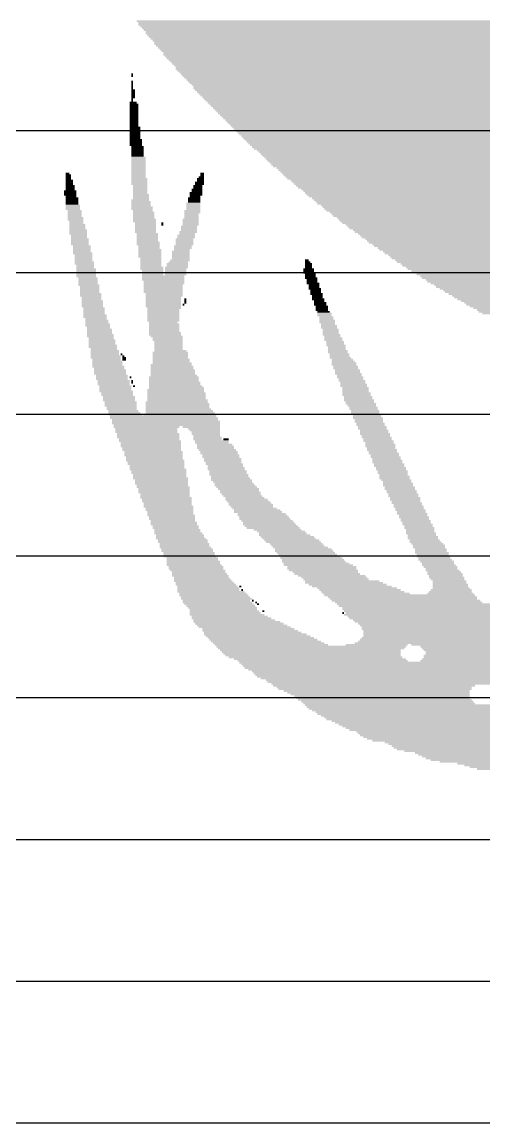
# Model space of a CAD drawing. Extents: x -0.28 to 5.55, y -0.74 to 2.72.
# Drawn here: x 3.3856 to 3.4377, y 1.648 to 1.7723 of the extents above; entities that cross this region are included whole.
import ezdxf

# ---------------------------------------------------------------- set-up
doc = ezdxf.new("R2010")
doc.units = 0
for name, color, linetype in [('1', 22, 'CONTINUOUS'), ('16', 175, 'CONTINUOUS'), ('21', 253, 'CONTINUOUS')]:
    doc.layers.add(name, color=color, linetype=linetype)

# ---------------------------------------------------------------- blocks, each defined once
blk = doc.blocks.new('RECT')
blk.add_solid([(-0.5, -0.5), (0.5, -0.5), (-0.5, 0.5), (0.5, 0.5)])

msp = doc.modelspace()

# ---------------------------------------------------------------- linework, layer by layer
at = {"layer": '1'}
for p, q in [((3.155269, 1.76), (3.828, 1.76)), ((3.171269, 1.744), (3.828, 1.744)), ((3.187269, 1.728), (3.828, 1.728)), ((3.203269, 1.712), (3.828, 1.712)), ((3.21, 1.696), (3.771531, 1.696)), ((3.21, 1.68), (3.766157, 1.68)), ((3.21, 1.664), (3.766157, 1.664)), ((3.258436, 1.648), (3.766157, 1.648))]:
    msp.add_line(p, q, dxfattribs=at)
at = {"layer": '16'}
for p, q in [((0.62, 1.76), (4.879213, 1.76)), ((0.62, 1.744), (4.879213, 1.744)), ((0.62, 1.728), (4.879213, 1.728)), ((0.62, 1.712), (4.879213, 1.712)), ((0.62, 1.696), (4.879213, 1.696)), ((0.62, 1.68), (4.879213, 1.68)), ((0.62, 1.664), (4.879213, 1.664)), ((0.62, 1.648), (4.879213, 1.648))]:
    msp.add_line(p, q, dxfattribs=at)

# ---------------------------------------------------------------- block references
at = {"layer": '21', "yscale": 0.0002}
for p, xscale in [((3.4509, 1.77235), 0.1048), ((3.4509, 1.77215), 0.1044), ((3.4508, 1.77195), 0.1042), ((3.4508, 1.77175), 0.1038), ((3.4508, 1.77155), 0.1034), ((3.4508, 1.77135), 0.103), ((3.4509, 1.77115), 0.1028), ((3.4508, 1.77095), 0.1026), ((3.4508, 1.77075), 0.1022), ((3.4508, 1.77055), 0.1018), ((3.4508, 1.77035), 0.1014), ((3.4508, 1.77015), 0.101), ((3.4508, 1.76995), 0.1006), ((3.4508, 1.76975), 0.1006), ((3.4508, 1.76955), 0.1002), ((3.4508, 1.76935), 0.0998), ((3.4508, 1.76915), 0.0994), ((3.4508, 1.76895), 0.099), ((3.4508, 1.76875), 0.0986), ((3.4507, 1.76855), 0.0984), ((3.4507, 1.76835), 0.098), ((3.4508, 1.76815), 0.0978), ((3.4508, 1.76795), 0.0974), ((3.4508, 1.76775), 0.097), ((3.4508, 1.76755), 0.0966), ((3.4508, 1.76735), 0.0962), ((3.4508, 1.76715), 0.0958), ((3.4507, 1.76695), 0.0956), ((3.4508, 1.76675), 0.0954), ((3.398, 1.76635), 0.0002), ((3.398, 1.76615), 0.0002), ((3.398, 1.76555), 0.0002), ((3.4508, 1.76655), 0.095), ((3.4508, 1.76635), 0.0946), ((3.4508, 1.76615), 0.0942), ((3.4508, 1.76595), 0.0938), ((3.4508, 1.76575), 0.0934), ((3.4508, 1.76555), 0.093), ((3.398, 1.76535), 0.0002), ((3.398, 1.76515), 0.0002), ((3.398, 1.76495), 0.0002), ((3.398, 1.76475), 0.0002), ((3.3981, 1.76455), 0.0004), ((3.3981, 1.76435), 0.0004), ((3.4508, 1.76535), 0.0926), ((3.4509, 1.76515), 0.0924), ((3.4509, 1.76495), 0.092), ((3.4508, 1.76475), 0.0918), ((3.4508, 1.76455), 0.0914), ((3.4508, 1.76435), 0.091), ((3.3981, 1.76315), 0.0008), ((3.3981, 1.76415), 0.0004), ((3.3981, 1.76395), 0.0004), ((3.3981, 1.76375), 0.0004), ((3.398, 1.76355), 0.0002), ((3.398, 1.76335), 0.0002), ((3.4508, 1.76415), 0.0906), ((3.4508, 1.76395), 0.0902), ((3.4509, 1.76375), 0.09), ((3.4509, 1.76355), 0.0896), ((3.4509, 1.76335), 0.0892), ((3.4509, 1.76315), 0.0888), ((3.3982, 1.76295), 0.001), ((3.3982, 1.76275), 0.001), ((3.3982, 1.76255), 0.001), ((3.3982, 1.76235), 0.001), ((3.3982, 1.76215), 0.001), ((3.3982, 1.76195), 0.001), ((3.4509, 1.76295), 0.0884), ((3.4509, 1.76275), 0.088), ((3.4509, 1.76255), 0.0876), ((3.4509, 1.76235), 0.0872), ((3.451, 1.76215), 0.087), ((3.451, 1.76195), 0.0866), ((3.3982, 1.76175), 0.001), ((3.3982, 1.76155), 0.001), ((3.3982, 1.76135), 0.001), ((3.3982, 1.76115), 0.001), ((3.3982, 1.76095), 0.001), ((3.3982, 1.76075), 0.001), ((3.3982, 1.76055), 0.001), ((3.451, 1.76175), 0.0862), ((3.451, 1.76155), 0.0858), ((3.451, 1.76135), 0.0854), ((3.451, 1.76115), 0.085), ((3.451, 1.76095), 0.0846), ((3.4511, 1.76075), 0.0844), ((3.4511, 1.76055), 0.084), ((3.3983, 1.76035), 0.0012), ((3.3983, 1.76015), 0.0012), ((3.3983, 1.75995), 0.0012), ((3.3983, 1.75975), 0.0012), ((3.3983, 1.75955), 0.0012), ((3.3983, 1.75935), 0.0012), ((3.4511, 1.76035), 0.0836), ((3.4511, 1.76015), 0.0832), ((3.4511, 1.75995), 0.0828), ((3.4511, 1.75975), 0.0824), ((3.4511, 1.75955), 0.082), ((3.4511, 1.75935), 0.0816), ((3.3983, 1.75915), 0.0012), ((3.3984, 1.75895), 0.0014), ((3.3984, 1.75875), 0.0014), ((3.3984, 1.75855), 0.0014), ((3.3984, 1.75835), 0.0014), ((3.3986, 1.75815), 0.0014), ((3.4512, 1.75915), 0.0814), ((3.4512, 1.75895), 0.081), ((3.4512, 1.75875), 0.0806), ((3.4512, 1.75855), 0.0802), ((3.4512, 1.75835), 0.0798), ((3.4512, 1.75815), 0.0794), ((3.3986, 1.75795), 0.0014), ((3.3986, 1.75775), 0.0014), ((3.3986, 1.75755), 0.0014), ((3.3986, 1.75735), 0.0014), ((3.3986, 1.75715), 0.0014), ((3.3987, 1.75695), 0.0016), ((3.4512, 1.75795), 0.079), ((3.4514, 1.75775), 0.0786), ((3.4514, 1.75755), 0.0782), ((3.4514, 1.75735), 0.0778), ((3.4514, 1.75715), 0.0774), ((3.4514, 1.75695), 0.077), ((3.3987, 1.75675), 0.0016), ((3.3987, 1.75655), 0.0016), ((3.3987, 1.75635), 0.0016), ((3.3987, 1.75615), 0.0016), ((3.3987, 1.75595), 0.0016), ((3.3987, 1.75575), 0.0016), ((3.4514, 1.75675), 0.0766), ((3.4514, 1.75655), 0.0762), ((3.4514, 1.75635), 0.0758), ((3.4515, 1.75615), 0.0756), ((3.4515, 1.75595), 0.0752), ((3.4516, 1.75575), 0.0746), ((3.3907, 1.75515), 0.0004), ((3.3908, 1.75495), 0.0006), ((3.3908, 1.75475), 0.0006), ((3.3908, 1.75455), 0.0006), ((3.3909, 1.75435), 0.0008), ((3.3987, 1.75555), 0.0016), ((3.3987, 1.75535), 0.0016), ((3.3987, 1.75515), 0.0016), ((3.3987, 1.75495), 0.0016), ((3.3987, 1.75475), 0.0016), ((3.3988, 1.75455), 0.0018), ((3.3988, 1.75435), 0.0018), ((3.4057, 1.75455), 0.0008), ((3.4057, 1.75435), 0.0008), ((3.4058, 1.75475), 0.0006), ((3.4059, 1.75515), 0.0004), ((3.4059, 1.75495), 0.0004), ((3.4516, 1.75555), 0.0742), ((3.4516, 1.75535), 0.0738), ((3.4516, 1.75515), 0.0734), ((3.4516, 1.75495), 0.073), ((3.4516, 1.75475), 0.0726), ((3.4517, 1.75455), 0.0724), ((3.4518, 1.75435), 0.0718), ((3.391, 1.75315), 0.0014), ((3.3909, 1.75415), 0.0008), ((3.3909, 1.75395), 0.0008), ((3.391, 1.75375), 0.001), ((3.391, 1.75355), 0.001), ((3.391, 1.75335), 0.001), ((3.3988, 1.75415), 0.0018), ((3.3988, 1.75395), 0.0018), ((3.3989, 1.75375), 0.0016), ((3.3989, 1.75355), 0.0016), ((3.3989, 1.75335), 0.0016), ((3.3989, 1.75315), 0.0016), ((3.4053, 1.75335), 0.0012), ((3.4053, 1.75315), 0.0012), ((3.4054, 1.75375), 0.001), ((3.4054, 1.75355), 0.001), ((3.4056, 1.75415), 0.001), ((3.4056, 1.75395), 0.001), ((3.4518, 1.75415), 0.0714), ((3.4518, 1.75395), 0.071), ((3.4518, 1.75375), 0.0706), ((3.4518, 1.75355), 0.0702), ((3.4519, 1.75335), 0.0696), ((3.452, 1.75315), 0.0694), ((3.391, 1.75295), 0.0014), ((3.391, 1.75275), 0.0014), ((3.3911, 1.75255), 0.0012), ((3.3912, 1.75235), 0.0014), ((3.3912, 1.75215), 0.0014), ((3.3912, 1.75195), 0.0014), ((3.3989, 1.75215), 0.002), ((3.399, 1.75195), 0.0022), ((3.3989, 1.75295), 0.0016), ((3.399, 1.75275), 0.0018), ((3.399, 1.75255), 0.0018), ((3.399, 1.75235), 0.0018), ((3.405, 1.75235), 0.0014), ((3.405, 1.75215), 0.0014), ((3.405, 1.75195), 0.0014), ((3.4052, 1.75295), 0.0014), ((3.4052, 1.75275), 0.0014), ((3.4051, 1.75255), 0.0012), ((3.452, 1.75295), 0.069), ((3.452, 1.75275), 0.0686), ((3.452, 1.75255), 0.0682), ((3.4521, 1.75235), 0.0676), ((3.4521, 1.75215), 0.0672), ((3.4521, 1.75195), 0.0668), ((3.3912, 1.75175), 0.0014), ((3.3913, 1.75155), 0.0016), ((3.3913, 1.75135), 0.0016), ((3.3913, 1.75115), 0.0016), ((3.3915, 1.75095), 0.0016), ((3.3915, 1.75075), 0.0016), ((3.399, 1.75175), 0.0022), ((3.399, 1.75155), 0.0022), ((3.3991, 1.75135), 0.0024), ((3.3991, 1.75115), 0.0024), ((3.3992, 1.75095), 0.0022), ((3.3993, 1.75075), 0.0024), ((3.4048, 1.75095), 0.0018), ((3.4048, 1.75075), 0.0018), ((3.4049, 1.75175), 0.0016), ((3.4049, 1.75155), 0.0016), ((3.4049, 1.75135), 0.0016), ((3.4049, 1.75115), 0.0016), ((3.4521, 1.75175), 0.0664), ((3.4523, 1.75155), 0.066), ((3.4523, 1.75135), 0.0656), ((3.4523, 1.75115), 0.0652), ((3.4523, 1.75095), 0.0648), ((3.4524, 1.75075), 0.0642), ((3.3915, 1.75055), 0.0016), ((3.3915, 1.75035), 0.0016), ((3.3916, 1.75015), 0.0018), ((3.3916, 1.74995), 0.0018), ((3.3917, 1.74975), 0.0016), ((3.3917, 1.74955), 0.0016), ((3.3918, 1.74935), 0.0018), ((3.3993, 1.75055), 0.0024), ((3.3993, 1.75035), 0.0024), ((3.3993, 1.75015), 0.0024), ((3.3994, 1.74995), 0.0026), ((3.3994, 1.74975), 0.0026), ((3.3995, 1.74955), 0.0024), ((3.3995, 1.74935), 0.0024), ((3.4014, 1.74955), 0.0002), ((3.4014, 1.74935), 0.0002), ((3.4046, 1.74995), 0.0018), ((3.4046, 1.74975), 0.0018), ((3.4046, 1.74955), 0.0018), ((3.4046, 1.74935), 0.0018), ((3.4047, 1.75055), 0.0016), ((3.4047, 1.75035), 0.0016), ((3.4047, 1.75015), 0.0016), ((3.4524, 1.75055), 0.0638), ((3.4524, 1.75035), 0.0634), ((3.4526, 1.75015), 0.063), ((3.4526, 1.74995), 0.0626), ((3.4526, 1.74975), 0.0622), ((3.4526, 1.74955), 0.0618), ((3.4527, 1.74935), 0.0612), ((3.3918, 1.74915), 0.0018), ((3.3918, 1.74895), 0.0018), ((3.3919, 1.74875), 0.002), ((3.3919, 1.74855), 0.002), ((3.3919, 1.74835), 0.002), ((3.392, 1.74815), 0.0018), ((3.3995, 1.74915), 0.0024), ((3.3995, 1.74895), 0.0024), ((3.3995, 1.74875), 0.0024), ((3.3995, 1.74855), 0.0024), ((3.3997, 1.74835), 0.0024), ((3.3997, 1.74815), 0.0024), ((3.4041, 1.74815), 0.002), ((3.4043, 1.74855), 0.002), ((3.4042, 1.74835), 0.0018), ((3.4044, 1.74915), 0.0018), ((3.4044, 1.74895), 0.0018), ((3.4044, 1.74875), 0.0018), ((3.4527, 1.74915), 0.0608), ((3.4527, 1.74895), 0.0604), ((3.4528, 1.74875), 0.0598), ((3.4529, 1.74855), 0.0596), ((3.453, 1.74835), 0.059), ((3.453, 1.74815), 0.0586), ((3.392, 1.74795), 0.0018), ((3.3921, 1.74775), 0.002), ((3.3921, 1.74755), 0.002), ((3.3921, 1.74735), 0.002), ((3.3921, 1.74715), 0.002), ((3.3923, 1.74695), 0.002), ((3.3997, 1.74795), 0.0024), ((3.3997, 1.74775), 0.0024), ((3.3997, 1.74755), 0.0024), ((3.3998, 1.74735), 0.0026), ((3.3998, 1.74715), 0.0026), ((3.3999, 1.74695), 0.0024), ((3.4037, 1.74695), 0.002), ((3.4039, 1.74775), 0.002), ((3.4039, 1.74755), 0.002), ((3.4039, 1.74735), 0.002), ((3.4039, 1.74715), 0.002), ((3.4041, 1.74795), 0.002), ((3.453, 1.74795), 0.0582), ((3.4531, 1.74775), 0.0576), ((3.4531, 1.74755), 0.0572), ((3.4531, 1.74735), 0.0568), ((3.4533, 1.74715), 0.0564), ((3.4533, 1.74695), 0.056), ((3.3923, 1.74675), 0.002), ((3.3923, 1.74655), 0.002), ((3.3923, 1.74635), 0.002), ((3.3924, 1.74615), 0.0022), ((3.3925, 1.74595), 0.002), ((3.3925, 1.74575), 0.002), ((3.3999, 1.74675), 0.0024), ((3.4, 1.74655), 0.0026), ((3.4, 1.74635), 0.0026), ((3.4, 1.74615), 0.0026), ((3.4, 1.74595), 0.0026), ((3.4, 1.74575), 0.0026), ((3.4035, 1.74635), 0.002), ((3.4035, 1.74615), 0.002), ((3.4035, 1.74595), 0.002), ((3.4035, 1.74575), 0.002), ((3.4037, 1.74675), 0.002), ((3.4036, 1.74655), 0.0018), ((3.4534, 1.74675), 0.0554), ((3.4534, 1.74655), 0.055), ((3.4535, 1.74635), 0.0544), ((3.4535, 1.74615), 0.054), ((3.4536, 1.74595), 0.0534), ((3.4536, 1.74575), 0.053), ((3.3925, 1.74555), 0.002), ((3.3925, 1.74535), 0.002), ((3.3926, 1.74515), 0.0022), ((3.3926, 1.74495), 0.0022), ((3.3927, 1.74475), 0.002), ((3.3927, 1.74455), 0.002), ((3.4001, 1.74555), 0.0024), ((3.4001, 1.74535), 0.0024), ((3.4001, 1.74515), 0.0024), ((3.4001, 1.74495), 0.0024), ((3.4001, 1.74475), 0.0024), ((3.4002, 1.74455), 0.0026), ((3.403, 1.74455), 0.0026), ((3.4031, 1.74495), 0.0024), ((3.4031, 1.74475), 0.0024), ((3.4032, 1.74515), 0.0022), ((3.4034, 1.74535), 0.0022), ((3.4035, 1.74555), 0.002), ((3.4177, 1.74535), 0.0004), ((3.4178, 1.74515), 0.0006), ((3.4179, 1.74495), 0.0008), ((3.4179, 1.74475), 0.0008), ((3.4179, 1.74455), 0.0008), ((3.4537, 1.74555), 0.0528), ((3.4538, 1.74535), 0.0522), ((3.4538, 1.74515), 0.0518), ((3.4539, 1.74495), 0.0512), ((3.4539, 1.74475), 0.0508), ((3.454, 1.74455), 0.0502), ((3.3928, 1.74435), 0.0022), ((3.3928, 1.74415), 0.0022), ((3.3928, 1.74395), 0.0022), ((3.3928, 1.74375), 0.0022), ((3.3928, 1.74355), 0.0022), ((3.393, 1.74335), 0.0022), ((3.393, 1.74315), 0.0022), ((3.4002, 1.74435), 0.0026), ((3.4003, 1.74415), 0.0024), ((3.4003, 1.74395), 0.0024), ((3.4003, 1.74375), 0.0024), ((3.4015, 1.74355), 0.0048), ((3.4015, 1.74335), 0.0048), ((3.4015, 1.74315), 0.0048), ((3.4029, 1.74435), 0.0024), ((3.4029, 1.74415), 0.0024), ((3.4029, 1.74395), 0.0024), ((3.4029, 1.74375), 0.0024), ((3.4179, 1.74435), 0.0012), ((3.4179, 1.74415), 0.0012), ((3.418, 1.74395), 0.0014), ((3.4181, 1.74375), 0.0012), ((3.4181, 1.74355), 0.0012), ((3.4182, 1.74335), 0.0014), ((3.4183, 1.74315), 0.0012), ((3.454, 1.74435), 0.0498), ((3.4542, 1.74415), 0.0494), ((3.4543, 1.74395), 0.0488), ((3.4543, 1.74375), 0.0484), ((3.4544, 1.74355), 0.0478), ((3.4544, 1.74335), 0.0474), ((3.4545, 1.74315), 0.0468), ((3.393, 1.74295), 0.0022), ((3.393, 1.74275), 0.0022), ((3.3931, 1.74255), 0.0024), ((3.3932, 1.74235), 0.0022), ((3.3932, 1.74215), 0.0022), ((3.3932, 1.74195), 0.0022), ((3.4016, 1.74295), 0.0046), ((3.4016, 1.74275), 0.0046), ((3.4015, 1.74255), 0.0044), ((3.4015, 1.74235), 0.0044), ((3.4015, 1.74215), 0.0044), ((3.4015, 1.74195), 0.0044), ((3.4183, 1.74295), 0.0012), ((3.4184, 1.74275), 0.0014), ((3.4185, 1.74255), 0.0012), ((3.4185, 1.74235), 0.0012), ((3.4186, 1.74215), 0.0014), ((3.4187, 1.74195), 0.0012), ((3.4545, 1.74295), 0.0464), ((3.4546, 1.74275), 0.0458), ((3.4548, 1.74255), 0.0454), ((3.4548, 1.74235), 0.045), ((3.4549, 1.74215), 0.0444), ((3.455, 1.74195), 0.0438), ((3.3932, 1.74175), 0.0022), ((3.3933, 1.74155), 0.0024), ((3.3933, 1.74135), 0.0024), ((3.3934, 1.74115), 0.0022), ((3.3934, 1.74095), 0.0022), ((3.3935, 1.74075), 0.0024), ((3.4015, 1.74175), 0.0044), ((3.4016, 1.74155), 0.0042), ((3.4016, 1.74135), 0.0042), ((3.4015, 1.74115), 0.004), ((3.4015, 1.74095), 0.004), ((3.4015, 1.74075), 0.004), ((3.404, 1.74095), 0.0002), ((3.404, 1.74075), 0.0002), ((3.4187, 1.74175), 0.0012), ((3.4188, 1.74155), 0.0014), ((3.4189, 1.74135), 0.0012), ((3.4189, 1.74115), 0.0012), ((3.419, 1.74095), 0.0014), ((3.4191, 1.74075), 0.0012), ((3.455, 1.74175), 0.0434), ((3.4551, 1.74155), 0.0428), ((3.4552, 1.74135), 0.0422), ((3.4553, 1.74115), 0.042), ((3.4554, 1.74095), 0.0414), ((3.4555, 1.74075), 0.0408), ((3.3935, 1.74055), 0.0024), ((3.3935, 1.74035), 0.0024), ((3.3935, 1.74015), 0.0024), ((3.3937, 1.73995), 0.0024), ((3.3937, 1.73975), 0.0024), ((3.3937, 1.73955), 0.0024), ((3.4015, 1.74055), 0.004), ((3.4015, 1.74035), 0.004), ((3.4015, 1.74015), 0.004), ((3.4016, 1.73995), 0.0038), ((3.4015, 1.73975), 0.0036), ((3.4015, 1.73955), 0.0036), ((3.4038, 1.74035), 0.0002), ((3.404, 1.74055), 0.0002), ((3.4192, 1.74055), 0.0014), ((3.4192, 1.74035), 0.0014), ((3.4194, 1.74015), 0.0014), ((3.4194, 1.73995), 0.0014), ((3.4194, 1.73975), 0.0014), ((3.4196, 1.73955), 0.0014), ((3.4556, 1.74055), 0.0402), ((3.4556, 1.74035), 0.0398), ((3.4557, 1.74015), 0.0392), ((3.4558, 1.73995), 0.0386), ((3.4559, 1.73975), 0.038), ((3.456, 1.73955), 0.0378), ((3.3937, 1.73935), 0.0024), ((3.3938, 1.73915), 0.0026), ((3.3938, 1.73895), 0.0026), ((3.3939, 1.73875), 0.0024), ((3.394, 1.73855), 0.0026), ((3.394, 1.73835), 0.0026), ((3.4015, 1.73935), 0.0036), ((3.4015, 1.73915), 0.0036), ((3.4015, 1.73895), 0.0036), ((3.4015, 1.73875), 0.0036), ((3.4015, 1.73855), 0.0036), ((3.4015, 1.73835), 0.0032), ((3.4197, 1.73935), 0.0016), ((3.4197, 1.73915), 0.0016), ((3.4199, 1.73895), 0.0016), ((3.4199, 1.73875), 0.0016), ((3.42, 1.73855), 0.0018), ((3.42, 1.73835), 0.0018), ((3.4561, 1.73935), 0.0372), ((3.3941, 1.73815), 0.0028), ((3.3941, 1.73795), 0.0028), ((3.3942, 1.73775), 0.0026), ((3.3943, 1.73755), 0.0028), ((3.3943, 1.73735), 0.0028), ((3.3943, 1.73715), 0.0028), ((3.3944, 1.73695), 0.003), ((3.4016, 1.73815), 0.0034), ((3.4016, 1.73795), 0.0034), ((3.4016, 1.73775), 0.0034), ((3.4016, 1.73755), 0.0034), ((3.4016, 1.73735), 0.0034), ((3.4017, 1.73715), 0.0036), ((3.4017, 1.73695), 0.0036), ((3.4201, 1.73815), 0.0016), ((3.4202, 1.73795), 0.0018), ((3.4202, 1.73775), 0.0018), ((3.4204, 1.73755), 0.0018), ((3.4204, 1.73735), 0.0018), ((3.4204, 1.73715), 0.0018), ((3.4205, 1.73695), 0.002), ((3.3944, 1.73675), 0.003), ((3.3945, 1.73655), 0.0028), ((3.3946, 1.73635), 0.003), ((3.3946, 1.73615), 0.003), ((3.3946, 1.73595), 0.003), ((3.3947, 1.73575), 0.0032), ((3.4019, 1.73675), 0.0036), ((3.402, 1.73655), 0.0034), ((3.402, 1.73635), 0.0034), ((3.4021, 1.73615), 0.0032), ((3.4021, 1.73595), 0.0032), ((3.4021, 1.73575), 0.0032), ((3.4206, 1.73675), 0.0018), ((3.4207, 1.73655), 0.002), ((3.4207, 1.73635), 0.002), ((3.4209, 1.73615), 0.002), ((3.4209, 1.73595), 0.002), ((3.421, 1.73575), 0.0022), ((3.3947, 1.73555), 0.0032), ((3.3948, 1.73535), 0.003), ((3.3949, 1.73515), 0.0032), ((3.3949, 1.73495), 0.0032), ((3.3949, 1.73475), 0.0032), ((3.395, 1.73455), 0.0034), ((3.3968, 1.73475), 0.0002), ((3.397, 1.73455), 0.0002), ((3.4023, 1.73495), 0.004), ((3.4023, 1.73475), 0.004), ((3.4023, 1.73455), 0.004), ((3.4021, 1.73555), 0.0032), ((3.4021, 1.73535), 0.0032), ((3.4023, 1.73515), 0.0036), ((3.4211, 1.73555), 0.002), ((3.4211, 1.73535), 0.002), ((3.4212, 1.73515), 0.0022), ((3.4212, 1.73495), 0.0022), ((3.4214, 1.73475), 0.0022), ((3.4214, 1.73455), 0.0022), ((3.395, 1.73435), 0.0034), ((3.3951, 1.73415), 0.0032), ((3.3952, 1.73395), 0.0034), ((3.3952, 1.73375), 0.0034), ((3.3952, 1.73355), 0.0034), ((3.3953, 1.73335), 0.0036), ((3.3971, 1.73435), 0.0004), ((3.3971, 1.73415), 0.0004), ((3.4024, 1.73355), 0.0046), ((3.4025, 1.73335), 0.0048), ((3.4023, 1.73435), 0.004), ((3.4024, 1.73415), 0.0042), ((3.4024, 1.73395), 0.0042), ((3.4025, 1.73375), 0.0044), ((3.4215, 1.73435), 0.0024), ((3.4217, 1.73415), 0.0024), ((3.4218, 1.73395), 0.0026), ((3.4219, 1.73375), 0.0028), ((3.4219, 1.73355), 0.0028), ((3.4221, 1.73335), 0.0028), ((3.3954, 1.73315), 0.0034), ((3.3955, 1.73295), 0.0036), ((3.3955, 1.73275), 0.0036), ((3.3955, 1.73255), 0.0036), ((3.3957, 1.73235), 0.0036), ((3.3957, 1.73215), 0.0036), ((3.3957, 1.73195), 0.0036), ((3.3978, 1.73215), 0.0002), ((3.4027, 1.73215), 0.0056), ((3.4027, 1.73195), 0.0056), ((3.4025, 1.73315), 0.0048), ((3.4026, 1.73295), 0.005), ((3.4026, 1.73275), 0.005), ((3.4026, 1.73255), 0.005), ((3.4027, 1.73235), 0.0052), ((3.4221, 1.73315), 0.0028), ((3.4223, 1.73295), 0.0028), ((3.4223, 1.73275), 0.0028), ((3.4224, 1.73255), 0.003), ((3.4225, 1.73235), 0.0028), ((3.4226, 1.73215), 0.003), ((3.4227, 1.73195), 0.0028), ((3.3959, 1.73175), 0.0036), ((3.3959, 1.73155), 0.0036), ((3.3959, 1.73135), 0.0036), ((3.3961, 1.73115), 0.0036), ((3.3961, 1.73095), 0.0036), ((3.3961, 1.73075), 0.0036), ((3.398, 1.73175), 0.0002), ((3.398, 1.73155), 0.0002), ((3.3982, 1.73115), 0.0002), ((3.4029, 1.73075), 0.0064), ((3.4027, 1.73175), 0.0056), ((3.4028, 1.73155), 0.0058), ((3.4028, 1.73135), 0.0058), ((3.4029, 1.73115), 0.006), ((3.403, 1.73095), 0.0062), ((3.4228, 1.73175), 0.003), ((3.4229, 1.73155), 0.0028), ((3.423, 1.73135), 0.003), ((3.423, 1.73115), 0.003), ((3.4232, 1.73095), 0.003), ((3.4232, 1.73075), 0.003), ((3.3962, 1.73055), 0.0038), ((3.3963, 1.73035), 0.0036), ((3.3963, 1.73015), 0.0036), ((3.3965, 1.72995), 0.0036), ((3.3965, 1.72975), 0.0036), ((3.3965, 1.72955), 0.0036), ((3.4029, 1.73055), 0.0064), ((3.403, 1.73035), 0.0066), ((3.403, 1.73015), 0.0066), ((3.403, 1.72995), 0.0066), ((3.403, 1.72975), 0.0066), ((3.4031, 1.72955), 0.0068), ((3.4232, 1.73055), 0.003), ((3.4233, 1.73035), 0.0032), ((3.4233, 1.73015), 0.0032), ((3.4235, 1.72995), 0.0032), ((3.4235, 1.72975), 0.0032), ((3.4236, 1.72955), 0.0034), ((3.3967, 1.72935), 0.0036), ((3.3967, 1.72915), 0.0036), ((3.3967, 1.72895), 0.0036), ((3.3968, 1.72875), 0.0034), ((3.3968, 1.72855), 0.0034), ((3.397, 1.72835), 0.0034), ((3.403, 1.72935), 0.007), ((3.4031, 1.72915), 0.0072), ((3.4031, 1.72895), 0.0072), ((3.4031, 1.72875), 0.0072), ((3.4032, 1.72855), 0.0074), ((3.4033, 1.72835), 0.0076), ((3.4237, 1.72935), 0.0032), ((3.4238, 1.72915), 0.0034), ((3.4239, 1.72895), 0.0032), ((3.4241, 1.72875), 0.0032), ((3.4241, 1.72855), 0.0032), ((3.4243, 1.72835), 0.0032), ((3.3971, 1.72815), 0.0036), ((3.3972, 1.72795), 0.0038), ((3.4015, 1.72775), 0.012), ((3.4016, 1.72755), 0.0122), ((3.4017, 1.72735), 0.012), ((3.4018, 1.72715), 0.0122), ((3.4034, 1.72795), 0.0082), ((3.4034, 1.72815), 0.0078), ((3.4243, 1.72815), 0.0032), ((3.4245, 1.72795), 0.0032), ((3.4245, 1.72775), 0.0032), ((3.4246, 1.72755), 0.0034), ((3.4247, 1.72735), 0.0032), ((3.4247, 1.72715), 0.0032), ((3.4018, 1.72695), 0.0122), ((3.4019, 1.72675), 0.012), ((3.3996, 1.72655), 0.0074), ((3.3996, 1.72635), 0.007), ((3.3996, 1.72615), 0.007), ((3.3996, 1.72595), 0.007), ((3.3998, 1.72575), 0.007), ((3.4058, 1.72655), 0.0042), ((3.4061, 1.72635), 0.0036), ((3.4062, 1.72615), 0.0034), ((3.4063, 1.72595), 0.0032), ((3.4063, 1.72575), 0.0032), ((3.4249, 1.72695), 0.0032), ((3.4249, 1.72675), 0.0032), ((3.4251, 1.72655), 0.0032), ((3.4251, 1.72635), 0.0032), ((3.4253, 1.72615), 0.0032), ((3.4253, 1.72595), 0.0032), ((3.4254, 1.72575), 0.0034), ((3.3998, 1.72555), 0.007), ((3.3998, 1.72535), 0.007), ((3.3999, 1.72515), 0.0068), ((3.4, 1.72495), 0.007), ((3.4001, 1.72475), 0.0068), ((3.4001, 1.72455), 0.0068), ((3.4064, 1.72555), 0.003), ((3.4065, 1.72535), 0.0032), ((3.4065, 1.72515), 0.0032), ((3.407, 1.72495), 0.0038), ((3.407, 1.72475), 0.0038), ((3.4073, 1.72455), 0.004), ((3.4086, 1.72515), 0.0006), ((3.4255, 1.72555), 0.0032), ((3.4256, 1.72535), 0.0034), ((3.4257, 1.72515), 0.0032), ((3.4258, 1.72495), 0.0034), ((3.4259, 1.72475), 0.0032), ((3.426, 1.72455), 0.0034), ((3.4001, 1.72435), 0.0068), ((3.4002, 1.72415), 0.0066), ((3.4002, 1.72395), 0.0066), ((3.4004, 1.72375), 0.0066), ((3.4004, 1.72355), 0.0066), ((3.4004, 1.72335), 0.0066), ((3.4074, 1.72435), 0.0042), ((3.4074, 1.72415), 0.0042), ((3.4076, 1.72395), 0.0042), ((3.4078, 1.72375), 0.0042), ((3.4078, 1.72355), 0.0042), ((3.408, 1.72335), 0.0042), ((3.426, 1.72435), 0.0034), ((3.4261, 1.72415), 0.0032), ((3.4262, 1.72395), 0.0034), ((3.4263, 1.72375), 0.0032), ((3.4264, 1.72355), 0.0034), ((3.4265, 1.72335), 0.0032), ((3.4005, 1.72315), 0.0064), ((3.4005, 1.72295), 0.0064), ((3.4006, 1.72275), 0.0066), ((3.4007, 1.72255), 0.0064), ((3.4007, 1.72235), 0.0064), ((3.4008, 1.72215), 0.0062), ((3.408, 1.72315), 0.0042), ((3.4082, 1.72295), 0.0042), ((3.4082, 1.72275), 0.0042), ((3.4083, 1.72255), 0.004), ((3.4084, 1.72235), 0.0042), ((3.4085, 1.72215), 0.004), ((3.4266, 1.72315), 0.0034), ((3.4267, 1.72295), 0.0032), ((3.4268, 1.72275), 0.0034), ((3.4268, 1.72255), 0.0034), ((3.427, 1.72235), 0.0034), ((3.427, 1.72215), 0.0034), ((3.4008, 1.72195), 0.0062), ((3.4009, 1.72175), 0.0064), ((3.401, 1.72155), 0.0062), ((3.401, 1.72135), 0.0062), ((3.4011, 1.72115), 0.006), ((3.4011, 1.72095), 0.006), ((3.4086, 1.72195), 0.0042), ((3.4086, 1.72175), 0.0042), ((3.4088, 1.72155), 0.0042), ((3.4088, 1.72135), 0.0042), ((3.4089, 1.72115), 0.0044), ((3.409, 1.72095), 0.0042), ((3.4272, 1.72195), 0.0034), ((3.4272, 1.72175), 0.0034), ((3.4274, 1.72155), 0.0034), ((3.4274, 1.72135), 0.0034), ((3.4275, 1.72115), 0.0032), ((3.4276, 1.72095), 0.0034), ((3.4012, 1.72075), 0.0062), ((3.4013, 1.72055), 0.006), ((3.4013, 1.72035), 0.006), ((3.4013, 1.72015), 0.006), ((3.4014, 1.71995), 0.0058), ((3.4015, 1.71975), 0.006), ((3.4016, 1.71955), 0.0058), ((3.4091, 1.72075), 0.0044), ((3.4092, 1.72055), 0.0046), ((3.4093, 1.72035), 0.0044), ((3.4095, 1.72015), 0.0044), ((3.4096, 1.71995), 0.0046), ((3.4098, 1.71975), 0.0046), ((3.41, 1.71955), 0.0046), ((3.4276, 1.72075), 0.0034), ((3.4278, 1.72055), 0.0034), ((3.4279, 1.72035), 0.0032), ((3.428, 1.72015), 0.0034), ((3.428, 1.71995), 0.0034), ((3.4282, 1.71975), 0.0034), ((3.4282, 1.71955), 0.0034), ((3.4016, 1.71935), 0.0058), ((3.4016, 1.71915), 0.0058), ((3.4017, 1.71895), 0.0056), ((3.4017, 1.71875), 0.0056), ((3.4018, 1.71855), 0.0058), ((3.4019, 1.71835), 0.0056), ((3.4101, 1.71935), 0.0044), ((3.4102, 1.71915), 0.0046), ((3.4103, 1.71895), 0.0044), ((3.4105, 1.71875), 0.0044), ((3.4107, 1.71855), 0.0044), ((3.4109, 1.71835), 0.0048), ((3.4284, 1.71935), 0.0034), ((3.4284, 1.71915), 0.0034), ((3.4286, 1.71895), 0.0034), ((3.4286, 1.71875), 0.0034), ((3.4288, 1.71855), 0.0034), ((3.4288, 1.71835), 0.0034), ((3.4019, 1.71815), 0.0056), ((3.402, 1.71795), 0.0054), ((3.402, 1.71775), 0.0054), ((3.4021, 1.71755), 0.0056), ((3.4022, 1.71735), 0.0054), ((3.4022, 1.71715), 0.0054), ((3.4111, 1.71815), 0.0048), ((3.4113, 1.71795), 0.0048), ((3.4114, 1.71775), 0.005), ((3.4115, 1.71755), 0.0048), ((3.4118, 1.71735), 0.005), ((3.4121, 1.71715), 0.0052), ((3.4289, 1.71815), 0.0032), ((3.429, 1.71795), 0.0034), ((3.4291, 1.71775), 0.0032), ((3.4292, 1.71755), 0.0034), ((3.4293, 1.71735), 0.0032), ((3.4294, 1.71715), 0.0034), ((3.4023, 1.71695), 0.0052), ((3.4023, 1.71675), 0.0052), ((3.4024, 1.71655), 0.0054), ((3.4025, 1.71635), 0.0052), ((3.4025, 1.71615), 0.0052), ((3.4026, 1.71595), 0.005), ((3.4122, 1.71695), 0.0054), ((3.4126, 1.71675), 0.0054), ((3.4127, 1.71655), 0.0056), ((3.4129, 1.71635), 0.0056), ((3.413, 1.71615), 0.0058), ((3.4132, 1.71595), 0.0058), ((3.4295, 1.71695), 0.0032), ((3.4296, 1.71675), 0.0034), ((3.4297, 1.71655), 0.0032), ((3.4298, 1.71635), 0.0034), ((3.4299, 1.71615), 0.0032), ((3.43, 1.71595), 0.0034), ((3.4027, 1.71575), 0.0052), ((3.4027, 1.71555), 0.0052), ((3.4029, 1.71535), 0.0052), ((3.4029, 1.71515), 0.0052), ((3.4031, 1.71495), 0.0052), ((3.4031, 1.71475), 0.0052), ((3.4134, 1.71575), 0.0058), ((3.4135, 1.71555), 0.006), ((3.4137, 1.71535), 0.006), ((3.4139, 1.71515), 0.006), ((3.4144, 1.71495), 0.0054), ((3.4148, 1.71475), 0.0054), ((3.4301, 1.71575), 0.0032), ((3.4302, 1.71555), 0.0034), ((3.4303, 1.71535), 0.0032), ((3.4304, 1.71515), 0.0034), ((3.4305, 1.71495), 0.0032), ((3.4305, 1.71475), 0.0032), ((3.4032, 1.71455), 0.0054), ((3.4034, 1.71435), 0.0054), ((3.4034, 1.71415), 0.0054), ((3.4035, 1.71395), 0.0056), ((3.4037, 1.71375), 0.0056), ((3.4037, 1.71355), 0.0056), ((3.4039, 1.71335), 0.0056), ((3.415, 1.71455), 0.0054), ((3.4152, 1.71435), 0.0058), ((3.4155, 1.71415), 0.006), ((3.4157, 1.71395), 0.006), ((3.416, 1.71375), 0.0062), ((3.4162, 1.71355), 0.0062), ((3.4165, 1.71335), 0.006), ((3.4306, 1.71455), 0.0034), ((3.4307, 1.71435), 0.0032), ((3.4308, 1.71415), 0.0034), ((3.4308, 1.71395), 0.0034), ((3.431, 1.71375), 0.0034), ((3.4311, 1.71355), 0.0036), ((3.4313, 1.71335), 0.0036), ((3.4039, 1.71315), 0.0056), ((3.404, 1.71295), 0.0058), ((3.4042, 1.71275), 0.0058), ((3.4042, 1.71255), 0.0058), ((3.4044, 1.71235), 0.0058), ((3.4044, 1.71215), 0.0058), ((3.4167, 1.71315), 0.006), ((3.417, 1.71295), 0.0062), ((3.4173, 1.71275), 0.0064), ((3.4174, 1.71255), 0.0066), ((3.4176, 1.71235), 0.0066), ((3.4178, 1.71215), 0.0066), ((3.4315, 1.71315), 0.0036), ((3.4315, 1.71295), 0.0036), ((3.4317, 1.71275), 0.0036), ((3.4317, 1.71255), 0.0036), ((3.4318, 1.71235), 0.0038), ((3.4319, 1.71215), 0.0036), ((3.4045, 1.71195), 0.006), ((3.4048, 1.71175), 0.0058), ((3.4048, 1.71155), 0.0058), ((3.4049, 1.71135), 0.006), ((3.4049, 1.71115), 0.006), ((3.405, 1.71095), 0.0062), ((3.4181, 1.71195), 0.0068), ((3.4182, 1.71175), 0.007), ((3.4184, 1.71155), 0.007), ((3.4185, 1.71135), 0.0072), ((3.4188, 1.71115), 0.0074), ((3.419, 1.71095), 0.0078), ((3.432, 1.71195), 0.0038), ((3.4321, 1.71175), 0.0036), ((3.4322, 1.71155), 0.0038), ((3.4324, 1.71135), 0.0038), ((3.4325, 1.71115), 0.0036), ((3.4326, 1.71095), 0.0038), ((3.4052, 1.71075), 0.0062), ((3.4052, 1.71055), 0.0062), ((3.4054, 1.71035), 0.0062), ((3.4055, 1.71015), 0.006), ((3.4056, 1.70995), 0.0062), ((3.4057, 1.70975), 0.0064), ((3.4194, 1.71075), 0.0078), ((3.4194, 1.71055), 0.0078), ((3.4196, 1.71035), 0.0078), ((3.4198, 1.71015), 0.0074), ((3.42, 1.70995), 0.0074), ((3.4205, 1.70975), 0.0076), ((3.4328, 1.71075), 0.0038), ((3.4329, 1.71055), 0.0036), ((3.433, 1.71035), 0.0038), ((3.4332, 1.71015), 0.0038), ((3.4333, 1.70995), 0.004), ((3.4334, 1.70975), 0.0038), ((3.4058, 1.70955), 0.0062), ((3.4059, 1.70935), 0.0064), ((3.406, 1.70915), 0.0066), ((3.4062, 1.70895), 0.0066), ((3.4063, 1.70875), 0.0068), ((3.4065, 1.70855), 0.0068), ((3.4066, 1.70835), 0.007), ((3.4102, 1.70855), 0.0002), ((3.4208, 1.70955), 0.0074), ((3.421, 1.70935), 0.0074), ((3.4217, 1.70915), 0.0084), ((3.4219, 1.70895), 0.0088), ((3.4223, 1.70875), 0.0088), ((3.4228, 1.70855), 0.009), ((3.4234, 1.70835), 0.009), ((3.4335, 1.70955), 0.004), ((3.4336, 1.70935), 0.0038), ((3.4338, 1.70915), 0.0038), ((3.4338, 1.70895), 0.0038), ((3.4339, 1.70875), 0.004), ((3.4339, 1.70855), 0.004), ((3.434, 1.70835), 0.0042), ((3.4066, 1.70815), 0.007), ((3.4069, 1.70795), 0.0076), ((3.4071, 1.70775), 0.0076), ((3.4072, 1.70755), 0.0078), ((3.4074, 1.70735), 0.0078), ((3.4075, 1.70715), 0.008), ((3.4104, 1.70815), 0.0002), ((3.4237, 1.70815), 0.0092), ((3.424, 1.70795), 0.0094), ((3.4244, 1.70775), 0.0098), ((3.4282, 1.70755), 0.017), ((3.4285, 1.70735), 0.0168), ((3.4286, 1.70715), 0.0166), ((3.4339, 1.70775), 0.0052), ((3.4339, 1.70795), 0.0048), ((3.434, 1.70815), 0.0046), ((3.4075, 1.70695), 0.0076), ((3.4076, 1.70675), 0.0078), ((3.4078, 1.70655), 0.0078), ((3.408, 1.70635), 0.0078), ((3.4082, 1.70615), 0.0078), ((3.4083, 1.70595), 0.0076), ((3.4116, 1.70695), 0.0002), ((3.412, 1.70675), 0.0002), ((3.4122, 1.70655), 0.0002), ((3.4289, 1.70695), 0.0168), ((3.4292, 1.70675), 0.0166), ((3.4636, 1.70655), 0.085), ((3.4636, 1.70635), 0.0846), ((3.4638, 1.70615), 0.0842), ((3.4637, 1.70595), 0.084), ((3.4084, 1.70575), 0.0078), ((3.4085, 1.70555), 0.008), ((3.4087, 1.70535), 0.0084), ((3.409, 1.70515), 0.0086), ((3.4092, 1.70495), 0.009), ((3.4095, 1.70475), 0.0092), ((3.4128, 1.70575), 0.0002), ((3.4218, 1.70555), 0.0002), ((3.4566, 1.70575), 0.0694), ((3.4563, 1.70535), 0.0688), ((3.4566, 1.70555), 0.069), ((3.4564, 1.70515), 0.0682), ((3.4564, 1.70495), 0.0678), ((3.4564, 1.70475), 0.067), ((3.4098, 1.70455), 0.0098), ((3.4101, 1.70435), 0.01), ((3.4104, 1.70415), 0.0102), ((3.4107, 1.70395), 0.0104), ((3.4111, 1.70375), 0.0104), ((3.4113, 1.70355), 0.0108), ((3.4564, 1.70455), 0.0666), ((3.4565, 1.70435), 0.066), ((3.4564, 1.70415), 0.0654), ((3.4564, 1.70395), 0.065), ((3.4563, 1.70375), 0.0648), ((3.4563, 1.70355), 0.0644), ((3.4116, 1.70335), 0.011), ((3.4119, 1.70315), 0.0116), ((3.4122, 1.70295), 0.0118), ((3.4125, 1.70275), 0.012), ((3.4128, 1.70255), 0.0122), ((3.4131, 1.70235), 0.0124), ((3.4134, 1.70215), 0.0126), ((3.4548, 1.70215), 0.0634), ((3.4551, 1.70235), 0.0632), ((3.4554, 1.70255), 0.0634), ((3.4556, 1.70275), 0.0634), ((3.4561, 1.70335), 0.064), ((3.456, 1.70315), 0.0638), ((3.4559, 1.70295), 0.0636), ((3.4137, 1.70195), 0.0128), ((3.4182, 1.70175), 0.0214), ((3.4182, 1.70155), 0.021), ((3.4181, 1.70135), 0.0204), ((3.4182, 1.70115), 0.0202), ((3.4183, 1.70095), 0.02), ((3.4256, 1.70195), 0.007), ((3.4578, 1.70195), 0.0566), ((3.4582, 1.70175), 0.0554), ((3.4581, 1.70155), 0.0548), ((3.4581, 1.70135), 0.0544), ((3.458, 1.70115), 0.0538), ((3.4578, 1.70095), 0.0534), ((3.4184, 1.70075), 0.0198), ((3.4187, 1.70055), 0.0196), ((3.4192, 1.70035), 0.0194), ((3.4195, 1.70015), 0.0192), ((3.4466, 1.69995), 0.073), ((3.4465, 1.69975), 0.0724), ((3.4569, 1.70015), 0.0528), ((3.4572, 1.70035), 0.053), ((3.4576, 1.70075), 0.0534), ((3.4574, 1.70055), 0.053), ((3.4328, 1.69955), 0.0446), ((3.4311, 1.69935), 0.0408), ((3.4307, 1.69915), 0.0392), ((3.4292, 1.69895), 0.0354), ((3.4288, 1.69875), 0.0342), ((3.4287, 1.69855), 0.0336), ((3.4285, 1.69835), 0.0328), ((3.4287, 1.69815), 0.0324), ((3.429, 1.69795), 0.0318), ((3.4291, 1.69775), 0.0316), ((3.4293, 1.69755), 0.0312), ((3.4253, 1.69735), 0.0228), ((3.4253, 1.69715), 0.022), ((3.4254, 1.69695), 0.0218), ((3.4256, 1.69675), 0.021), ((3.4258, 1.69655), 0.0206), ((3.426, 1.69635), 0.0202), ((3.4262, 1.69615), 0.0198), ((3.4263, 1.69595), 0.0196), ((3.4265, 1.69575), 0.0196), ((3.4268, 1.69555), 0.0194), ((3.427, 1.69535), 0.0194), ((3.4458, 1.69515), 0.0566), ((3.4457, 1.69495), 0.056), ((3.4456, 1.69475), 0.0554), ((3.4456, 1.69455), 0.0546), ((3.4456, 1.69435), 0.0538), ((3.4455, 1.69415), 0.0532), ((3.4454, 1.69395), 0.0522), ((3.4454, 1.69375), 0.0514), ((3.4452, 1.69355), 0.0506), ((3.4452, 1.69335), 0.0494), ((3.4451, 1.69315), 0.0484), ((3.445, 1.69295), 0.0474), ((3.4449, 1.69275), 0.0464), ((3.4449, 1.69255), 0.0456), ((3.4448, 1.69235), 0.0446), ((3.4449, 1.69215), 0.0432), ((3.4447, 1.69195), 0.0424), ((3.4445, 1.69175), 0.0416), ((3.4444, 1.69155), 0.0406), ((3.4444, 1.69135), 0.0398), ((3.4444, 1.69115), 0.0386), ((3.4448, 1.69095), 0.0366), ((3.4447, 1.69075), 0.0356), ((3.4446, 1.69055), 0.0346), ((3.4444, 1.69035), 0.0338), ((3.4443, 1.69015), 0.0328), ((3.4444, 1.68995), 0.0314), ((3.4447, 1.68975), 0.0296), ((3.4446, 1.68955), 0.0286), ((3.4445, 1.68935), 0.0276), ((3.4444, 1.68915), 0.0266), ((3.4445, 1.68895), 0.0256), ((3.4449, 1.68875), 0.0244), ((3.4458, 1.68855), 0.0222), ((3.4462, 1.68835), 0.0214), ((3.4465, 1.68815), 0.0208), ((3.447, 1.68795), 0.0202)]:
    msp.add_blockref('RECT', p, dxfattribs=dict(at, xscale=xscale))

doc.saveas('drawing.dxf')
